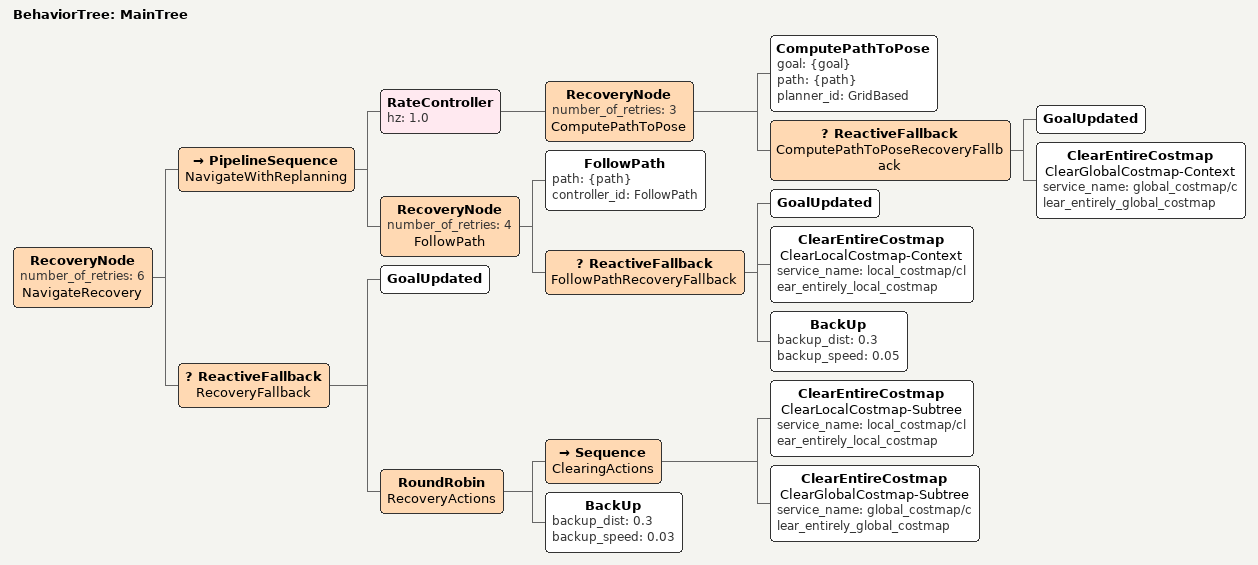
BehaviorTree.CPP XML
<root main_tree_to_execute="MainTree">
  <BehaviorTree ID="MainTree">
    <RecoveryNode number_of_retries="6" name="NavigateRecovery">
      <PipelineSequence name="NavigateWithReplanning">
        <RateController hz="1.0">
          <RecoveryNode number_of_retries="3" name="ComputePathToPose">
            <ComputePathToPose goal="{goal}" path="{path}" planner_id="GridBased"/>
            <ReactiveFallback name="ComputePathToPoseRecoveryFallback">
              <GoalUpdated/>
              <ClearEntireCostmap name="ClearGlobalCostmap-Context" service_name="global_costmap/clear_entirely_global_costmap"/>
            </ReactiveFallback>
          </RecoveryNode>
        </RateController>
        <RecoveryNode number_of_retries="4" name="FollowPath">
          <FollowPath path="{path}" controller_id="FollowPath"/>
          <ReactiveFallback name="FollowPathRecoveryFallback">
            <GoalUpdated/>
            <ClearEntireCostmap name="ClearLocalCostmap-Context" service_name="local_costmap/clear_entirely_local_costmap"/>
            <BackUp backup_dist="0.3" backup_speed="0.05"/>
          </ReactiveFallback>
        </RecoveryNode>
      </PipelineSequence>
      <ReactiveFallback name="RecoveryFallback">
        <GoalUpdated/>
        <RoundRobin name="RecoveryActions">
          <Sequence name="ClearingActions">
            <ClearEntireCostmap name="ClearLocalCostmap-Subtree" service_name="local_costmap/clear_entirely_local_costmap"/>
            <ClearEntireCostmap name="ClearGlobalCostmap-Subtree" service_name="global_costmap/clear_entirely_global_costmap"/>
          </Sequence>
          <BackUp backup_dist="0.3" backup_speed="0.03"/>
        </RoundRobin>
      </ReactiveFallback>
    </RecoveryNode>
  </BehaviorTree>
</root>
